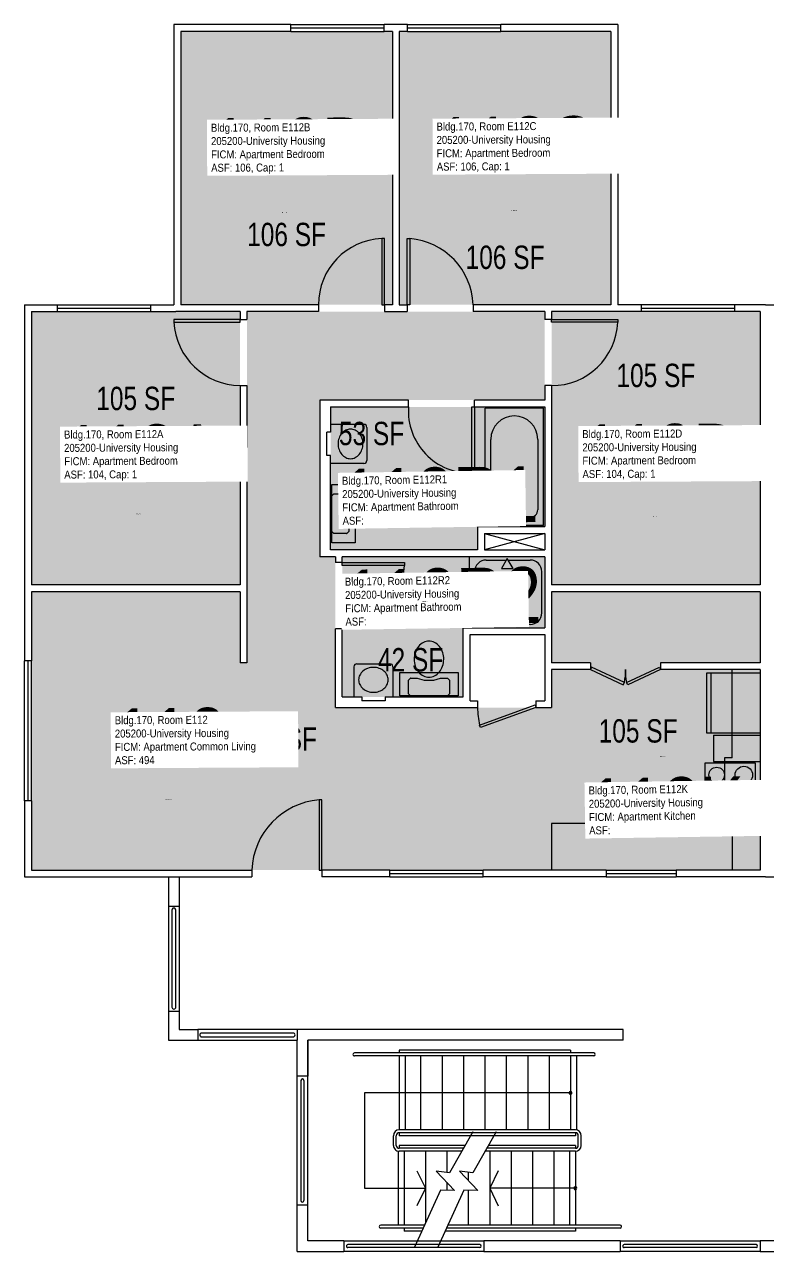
# Model space of a CAD drawing. Header units: inches. Extents: x -323 to 1126, y -1298 to 1967.
# Drawn here: x -323 to 59, y 1337 to 1967 of the extents above; entities that cross this region are included whole.
import ezdxf
from ezdxf.enums import TextEntityAlignment as Align

# ---------------------------------------------------------------- set-up
doc = ezdxf.new("R2010")
doc.units = ezdxf.units.IN
doc.header["$LTSCALE"] = 10
doc.header["$MEASUREMENT"] = 0
for name, color, linetype in [('A-DOOR', 2, 'CONTINUOUS'), ('A-FLOR', 3, 'CONTINUOUS'), ('A-GLAZ', 1, 'CONTINUOUS'), ('A-IDEN-RNUM', 7, 'CONTINUOUS'), ('A-IDEN-SNUM', 4, 'CONTINUOUS'), ('A-IDEN-VNUM', 4, 'CONTINUOUS'), ('A-WALL', 5, 'CONTINUOUS'), ('AREA-TEXT', 3, 'CONTINUOUS'), ('P-SANR-FIXT', 2, 'CONTINUOUS'), ('Rooms-Category-Color', 7, 'CONTINUOUS'), ('Rooms-College-Color', 7, 'CONTINUOUS'), ('Rooms-Department-Color', 7, 'CONTINUOUS'), ('Rooms-Division-Color', 7, 'CONTINUOUS'), ('Rooms-Information', 7, 'CONTINUOUS')]:
    doc.layers.add(name, color=color, linetype=linetype)
doc.styles.add('CP_AREA', font='arial.ttf', dxfattribs={"height": 15})
doc.styles.add('CP_ROOMSNUMBER', font='arial.ttf', dxfattribs={"height": 1})
doc.styles.add('CP_ROOMVNUMBER', font='arial.ttf', dxfattribs={"width": 0.85, "height": 0.075})

msp = doc.modelspace()

# ---------------------------------------------------------------- hatches: boundary and pattern name
at = {"layer": 'Rooms-Category-Color', "true_color": 0x728ef3}
for points in [[(-243.24, 1823.01), (-134.49, 1823), (-134.49, 1963.5), (-243.24, 1963.51)], [(-130.99, 1823), (-22.24, 1823), (-22.24, 1963.5), (-130.99, 1963.5)], [(-212.74, 1679.01), (-319.99, 1679.01), (-319.99, 1819.51), (-212.74, 1819.51)], [(-56.23, 1819.5), (-209.23, 1819.5), (-209.23, 1639), (-212.73, 1639), (-212.73, 1675.5), (-319.98, 1675.5), (-319.99, 1532.51), (-52.74, 1532.5), (-52.74, 1616.01), (-163.73, 1616.01), (-163.73, 1693.5), (-171.74, 1693.5), (-171.74, 1774), (-56.23, 1774)], [(-52.74, 1819.5), (54.51, 1819.5), (54.51, 1679), (-52.74, 1679)], [(-56.23, 1770.5), (-166.24, 1770.5), (-166.24, 1697.42), (-90.74, 1697), (-90.74, 1709), (-56.23, 1709)], [(-56.23, 1693.5), (-160.23, 1693.5), (-160.24, 1621.51), (-98.11, 1621.51), (-98.11, 1657), (-56.23, 1657)], [(54.52, 1675.5), (-52.73, 1675.5), (-52.73, 1639), (-32.73, 1639), (-32.73, 1635.5), (-52.73, 1635.5), (-52.74, 1532.5), (54.51, 1532.5), (54.52, 1635.5), (3.27, 1635.5), (3.27, 1639), (54.52, 1639), (54.52, 1675.5)]]:
    msp.add_hatch(color=171, dxfattribs=at).paths.add_polyline_path(points)
at = {"layer": 'Rooms-College-Color', "true_color": 0xadadad}
for points in [[(-243.24, 1823.01), (-134.49, 1823), (-134.49, 1963.5), (-243.24, 1963.51)], [(-130.99, 1823), (-22.24, 1823), (-22.24, 1963.5), (-130.99, 1963.5)], [(-212.74, 1679.01), (-319.99, 1679.01), (-319.99, 1819.51), (-212.74, 1819.51)], [(-56.23, 1819.5), (-209.23, 1819.5), (-209.23, 1639), (-212.73, 1639), (-212.73, 1675.5), (-319.98, 1675.5), (-319.99, 1532.51), (-52.74, 1532.5), (-52.74, 1616.01), (-163.73, 1616.01), (-163.73, 1693.5), (-171.74, 1693.5), (-171.74, 1774), (-56.23, 1774)], [(-52.74, 1819.5), (54.51, 1819.5), (54.51, 1679), (-52.74, 1679)], [(-56.23, 1770.5), (-166.24, 1770.5), (-166.24, 1697.42), (-90.74, 1697), (-90.74, 1709), (-56.23, 1709)], [(-56.23, 1693.5), (-160.23, 1693.5), (-160.24, 1621.51), (-98.11, 1621.51), (-98.11, 1657), (-56.23, 1657)], [(54.52, 1675.5), (-52.73, 1675.5), (-52.73, 1639), (-32.73, 1639), (-32.73, 1635.5), (-52.73, 1635.5), (-52.74, 1532.5), (54.51, 1532.5), (54.52, 1635.5), (3.27, 1635.5), (3.27, 1639), (54.52, 1639), (54.52, 1675.5)]]:
    msp.add_hatch(color=253, dxfattribs=at).paths.add_polyline_path(points)
at = {"layer": 'Rooms-Department-Color', "true_color": 0x604aed}
for points in [[(-243.24, 1823.01), (-134.49, 1823), (-134.49, 1963.5), (-243.24, 1963.51)], [(-130.99, 1823), (-22.24, 1823), (-22.24, 1963.5), (-130.99, 1963.5)], [(-212.74, 1679.01), (-319.99, 1679.01), (-319.99, 1819.51), (-212.74, 1819.51)], [(-56.23, 1819.5), (-209.23, 1819.5), (-209.23, 1639), (-212.73, 1639), (-212.73, 1675.5), (-319.98, 1675.5), (-319.99, 1532.51), (-52.74, 1532.5), (-52.74, 1616.01), (-163.73, 1616.01), (-163.73, 1693.5), (-171.74, 1693.5), (-171.74, 1774), (-56.23, 1774)], [(-52.74, 1819.5), (54.51, 1819.5), (54.51, 1679), (-52.74, 1679)], [(-56.23, 1770.5), (-166.24, 1770.5), (-166.24, 1697.42), (-90.74, 1697), (-90.74, 1709), (-56.23, 1709)], [(-56.23, 1693.5), (-160.23, 1693.5), (-160.24, 1621.51), (-98.11, 1621.51), (-98.11, 1657), (-56.23, 1657)], [(54.52, 1675.5), (-52.73, 1675.5), (-52.73, 1639), (-32.73, 1639), (-32.73, 1635.5), (-52.73, 1635.5), (-52.74, 1532.5), (54.51, 1532.5), (54.52, 1635.5), (3.27, 1635.5), (3.27, 1639), (54.52, 1639), (54.52, 1675.5)]]:
    msp.add_hatch(color=173, dxfattribs=at).paths.add_polyline_path(points)
at = {"layer": 'Rooms-Division-Color', "true_color": 0x604aed}
for points in [[(-243.24, 1823.01), (-134.49, 1823), (-134.49, 1963.5), (-243.24, 1963.51)], [(-130.99, 1823), (-22.24, 1823), (-22.24, 1963.5), (-130.99, 1963.5)], [(-212.74, 1679.01), (-319.99, 1679.01), (-319.99, 1819.51), (-212.74, 1819.51)], [(-56.23, 1819.5), (-209.23, 1819.5), (-209.23, 1639), (-212.73, 1639), (-212.73, 1675.5), (-319.98, 1675.5), (-319.99, 1532.51), (-52.74, 1532.5), (-52.74, 1616.01), (-163.73, 1616.01), (-163.73, 1693.5), (-171.74, 1693.5), (-171.74, 1774), (-56.23, 1774)], [(-52.74, 1819.5), (54.51, 1819.5), (54.51, 1679), (-52.74, 1679)], [(-56.23, 1770.5), (-166.24, 1770.5), (-166.24, 1697.42), (-90.74, 1697), (-90.74, 1709), (-56.23, 1709)], [(-56.23, 1693.5), (-160.23, 1693.5), (-160.24, 1621.51), (-98.11, 1621.51), (-98.11, 1657), (-56.23, 1657)], [(54.52, 1675.5), (-52.73, 1675.5), (-52.73, 1639), (-32.73, 1639), (-32.73, 1635.5), (-52.73, 1635.5), (-52.74, 1532.5), (54.51, 1532.5), (54.52, 1635.5), (3.27, 1635.5), (3.27, 1639), (54.52, 1639), (54.52, 1675.5)]]:
    msp.add_hatch(color=173, dxfattribs=at).paths.add_polyline_path(points)

# ---------------------------------------------------------------- linework, layer by layer
at = {"layer": 'A-DOOR'}
for p, q in [((-139.9, 1857.01), (-139.9, 1823.01)), ((-138.49, 1857.01), (-139.9, 1857.01)), ((-138.49, 1823.01), (-138.49, 1857.01)), ((-126.99, 1857.01), (-125.57, 1857.01)), ((-126.99, 1823.01), (-126.99, 1857.01)), ((-125.57, 1857.01), (-125.57, 1823.01)), ((-139.9, 1823.01), (-138.49, 1823.01)), ((-125.57, 1823.01), (-126.99, 1823.01)), ((-246.74, 1815.51), (-246.74, 1814.09)), ((-212.74, 1815.51), (-246.74, 1815.51)), ((-246.74, 1814.09), (-212.74, 1814.09)), ((-212.74, 1814.09), (-212.74, 1815.51)), ((-52.74, 1815.51), (-18.74, 1815.51)), ((-52.74, 1814.09), (-52.74, 1815.51)), ((-18.74, 1814.09), (-52.74, 1814.09)), ((-18.74, 1815.51), (-18.74, 1814.09)), ((-93.65, 1736.51), (-93.65, 1770.51)), ((-93.65, 1770.51), (-92.24, 1770.51)), ((-92.24, 1770.51), (-92.24, 1736.51)), ((-92.24, 1736.51), (-93.65, 1736.51)), ((-160.24, 1690.51), (-128.24, 1690.51)), ((-160.24, 1689.09), (-160.24, 1690.51)), ((-128.24, 1690.51), (-128.24, 1689.09)), ((-128.24, 1689.09), (-160.24, 1689.09)), ((-32.14, 1636.79), (-32.74, 1635.51)), ((-32.74, 1635.51), (-15.89, 1627.63)), ((-15.29, 1628.91), (-32.14, 1636.79)), ((-14.18, 1628.91), (2.67, 1636.79)), ((3.26, 1635.51), (-13.58, 1627.63)), ((2.67, 1636.79), (3.26, 1635.51)), ((-15.89, 1627.63), (-15.29, 1628.91)), ((-13.58, 1627.63), (-14.18, 1628.91)), ((-89.7, 1607.04), (-61.22, 1617.34)), ((-60.74, 1616.01), (-89.21, 1605.71)), ((-61.22, 1617.34), (-60.74, 1616.01)), ((-89.21, 1605.71), (-89.7, 1607.04)), ((-172.15, 1568.51), (-172.15, 1532.51)), ((-170.74, 1568.51), (-172.15, 1568.51)), ((-170.74, 1532.51), (-170.74, 1568.51)), ((-172.15, 1532.51), (-170.74, 1532.51))]:
    msp.add_line(p, q, dxfattribs=at)
for centre, radius, start, end in [((-138.51, 1823.06), 33.98, 92.35506, 180.08269), ((-128.39, 1821.69), 35.43, 2.13458, 85.42767), ((-212.4, 1815.89), 34.38, 182.99623, 269.44152), ((-52.48, 1815.27), 33.77, 269.56724, 357.99501), ((-94.42, 1768.38), 31.88, 176.17917, 271.38308), ((-163.67, 1691.89), 35.55, 275.55223, 355.48276), ((-40.41, 1634.34), 25.7, 347.79511, 2.60034), ((10.94, 1634.34), 25.7, 177.39966, 192.20489), ((-44.2, 1616.93), 46.56, 181.13665, 192.26972), ((-169.17, 1531.03), 37.6, 94.55195, 177.74769)]:
    msp.add_arc(centre, radius, start, end, dxfattribs=at)
at = {"layer": 'A-FLOR'}
for p, q in [((-87.24, 1705.51), (-56.24, 1697.01)), ((-56.23, 1705.51), (-87.24, 1697.01)), ((-247.74, 1511.99), (-247.74, 1462.04)), ((-245.74, 1462.04), (-245.74, 1511.99)), ((-185.51, 1448.77), (-232.46, 1448.77)), ((-232.46, 1446.77), (-185.51, 1446.77)), ((-30.99, 1438.51), (-153.99, 1438.51)), ((-42.99, 1440.01), (-130.99, 1440.01)), ((-130.99, 1440.01), (-130.99, 1438.51)), ((-42.99, 1440.01), (-42.99, 1438.51)), ((-30.99, 1437.01), (-153.99, 1437.01)), ((-130.99, 1437.01), (-130.99, 1399.01)), ((-127.99, 1437.01), (-127.99, 1399.01)), ((-119.99, 1437.01), (-119.99, 1399.01)), ((-108.99, 1437.01), (-108.99, 1399.01)), ((-97.99, 1437.01), (-97.99, 1399.01)), ((-86.99, 1437.01), (-86.99, 1399.01)), ((-75.99, 1437.01), (-75.99, 1399.01)), ((-64.99, 1437.01), (-64.99, 1399.01)), ((-53.99, 1437.01), (-53.99, 1399.01)), ((-42.99, 1437.01), (-42.99, 1399.01)), ((-39.99, 1437.01), (-39.99, 1398.97)), ((-181.49, 1424.4), (-181.49, 1362.63)), ((-179.99, 1424.4), (-179.99, 1362.63)), ((-42.99, 1418.01), (-148.78, 1418.01)), ((-148.78, 1418.01), (-148.78, 1369.01)), ((-133.99, 1391.01), (-133.99, 1396.01)), ((-132.49, 1391.01), (-132.49, 1396.01)), ((-40.49, 1399.01), (-130.99, 1399.01)), ((-130.99, 1397.51), (-130.99, 1396.01)), ((-40.49, 1397.51), (-130.99, 1397.51)), ((-40.49, 1396.01), (-130.99, 1396.01)), ((-93.14, 1398.02), (-105.1, 1376.92)), ((-81.14, 1398.02), (-93.1, 1376.92)), ((-40.49, 1397.51), (-40.49, 1396.01)), ((-38.99, 1391.01), (-38.99, 1396.01)), ((-37.49, 1391.01), (-37.49, 1396.01)), ((-131.49, 1388.01), (-131.49, 1350.01)), ((-130.99, 1391.01), (-130.99, 1389.51)), ((-97.25, 1391.01), (-130.99, 1391.01)), ((-98.1, 1389.51), (-130.99, 1389.51)), ((-98.95, 1388.01), (-130.99, 1388.01)), ((-128.49, 1388.01), (-128.49, 1350.01)), ((-117.49, 1388.01), (-117.49, 1351.36)), ((-106.49, 1388.01), (-106.49, 1377.33)), ((-40.49, 1388.01), (-86.95, 1388.01)), ((-40.49, 1389.51), (-86.1, 1389.51)), ((-40.49, 1391.01), (-85.25, 1391.01)), ((-84.49, 1388.01), (-84.49, 1350.01)), ((-73.49, 1388.01), (-73.49, 1350.01)), ((-62.49, 1388.01), (-62.49, 1350.01)), ((-51.49, 1388.01), (-51.49, 1350.01)), ((-43.49, 1388.01), (-43.49, 1350.01)), ((-40.49, 1391.01), (-40.49, 1389.51)), ((-40.49, 1388.01), (-40.49, 1350.01)), ((-121.88, 1378.01), (-117.49, 1369.01)), ((-111.95, 1377.75), (-102.57, 1367.79)), ((-105.1, 1376.92), (-111.95, 1377.75)), ((-99.95, 1377.75), (-90.57, 1367.79)), ((-93.1, 1376.92), (-99.95, 1377.75)), ((-95.49, 1377.46), (-95.49, 1373.26)), ((-80.09, 1378.01), (-84.49, 1369.01)), ((-148.78, 1369.01), (-117.49, 1369.01)), ((-117.49, 1369.01), (-121.88, 1360.01)), ((-106.49, 1372.2), (-106.49, 1368.2)), ((-95.49, 1368.24), (-95.49, 1350.01)), ((-84.49, 1369.01), (-80.09, 1360.01)), ((-40.49, 1369.01), (-84.49, 1369.01)), ((-109.8, 1368.09), (-123.08, 1338.77)), ((-97.8, 1368.09), (-111.08, 1338.77)), ((-102.57, 1367.79), (-109.8, 1368.09)), ((-90.57, 1367.79), (-97.8, 1368.09)), ((-118.1, 1350.01), (-140.49, 1350.01)), ((-17.49, 1350.01), (-106.1, 1350.01)), ((-118.78, 1348.51), (-140.49, 1348.51)), ((-128.49, 1348.51), (-128.49, 1347.01)), ((-119.46, 1347.01), (-128.49, 1347.01)), ((-40.49, 1347.01), (-107.46, 1347.01)), ((-17.49, 1348.51), (-106.78, 1348.51)), ((-40.49, 1348.51), (-40.49, 1347.01)), ((-89.6, 1340.01), (-157.38, 1340.01)), ((-89.6, 1338.51), (-157.38, 1338.51)), ((52.4, 1340.01), (-15.38, 1340.01)), ((52.4, 1338.51), (-15.38, 1338.51))]:
    msp.add_line(p, q, dxfattribs=at)
for centre, radius, start, end in [((-246.74, 1511.99), 1, 359.99995, 179.99995), ((-246.74, 1462.04), 1, 179.99995, 359.99995), ((-232.46, 1447.77), 1, 89.99995, 269.99995), ((-185.51, 1447.77), 1, 269.99995, 89.99995), ((-153.99, 1437.76), 0.75, 89.99835, 269.99835), ((-30.99, 1437.76), 0.75, 269.99835, 89.99835), ((-180.74, 1424.4), 0.75, 359.99835, 179.99835), ((-42.99, 1418.01), 0.75, 359.99835, 179.99835), ((-42.99, 1418.01), 0.75, 179.99835, 359.99835), ((-130.99, 1396.01), 3, 89.99835, 179.99835), ((-130.99, 1396.01), 1.5, 89.99835, 179.99835), ((-40.49, 1396.01), 3, 359.99835, 89.99835), ((-40.49, 1396.01), 1.5, 359.99835, 89.99835), ((-130.99, 1391.01), 3, 179.99835, 269.99835), ((-130.99, 1391.01), 1.5, 179.99835, 269.99835), ((-40.49, 1391.01), 1.5, 269.99835, 359.99835), ((-40.49, 1391.01), 3, 269.99835, 359.99835), ((-40.49, 1369.01), 0.75, 359.99835, 179.99835), ((-40.49, 1369.01), 0.75, 179.99835, 359.99835), ((-180.74, 1362.63), 0.75, 179.99835, 359.99835), ((-140.49, 1349.26), 0.75, 89.99835, 269.99835), ((-17.49, 1349.26), 0.75, 269.99835, 89.99835), ((-157.38, 1339.26), 0.75, 89.99835, 269.99835), ((-89.6, 1339.26), 0.75, 269.99835, 89.99835), ((-15.38, 1339.26), 0.75, 89.99835, 269.99835), ((52.4, 1339.26), 0.75, 269.99835, 89.99835)]:
    msp.add_arc(centre, radius, start, end, dxfattribs=at)
at = {"layer": 'A-GLAZ'}
for p, q in [((-186.74, 1967.01), (-138.74, 1967.01)), ((-186.74, 1965.26), (-138.74, 1965.26)), ((-186.74, 1963.51), (-138.74, 1963.51)), ((-126.74, 1967.01), (-78.74, 1967.01)), ((-126.74, 1965.26), (-78.74, 1965.26)), ((-126.74, 1963.51), (-78.74, 1963.51)), ((-306.74, 1823.01), (-258.74, 1823.01)), ((41.26, 1823.01), (-6.74, 1823.01)), ((-306.74, 1821.26), (-258.74, 1821.26)), ((-306.74, 1819.51), (-258.74, 1819.51)), ((-6.74, 1821.26), (41.26, 1821.26)), ((41.26, 1819.51), (-6.74, 1819.51)), ((-323.49, 1568.01), (-323.49, 1640.01)), ((-321.74, 1640.01), (-321.74, 1568.01)), ((-319.99, 1568.01), (-319.99, 1640.01)), ((-135.86, 1532.51), (-87.86, 1532.51)), ((-24.74, 1532.51), (11.26, 1532.51)), ((-135.86, 1530.76), (-87.86, 1530.76)), ((-135.86, 1529.01), (-87.86, 1529.01)), ((-24.74, 1530.76), (11.26, 1530.76)), ((-24.74, 1529.01), (11.26, 1529.01))]:
    msp.add_line(p, q, dxfattribs=at)
at = {"layer": 'A-WALL'}
for p, q in [((-186.74, 1967.01), (-246.74, 1967.01)), ((-246.74, 1967.01), (-246.74, 1823.01)), ((-243.24, 1963.51), (-243.24, 1823.01)), ((-186.74, 1963.51), (-243.24, 1963.51)), ((-186.74, 1963.51), (-186.74, 1967.01)), ((-138.74, 1963.51), (-138.74, 1967.01)), ((-126.74, 1967.01), (-138.74, 1967.01)), ((-134.49, 1963.51), (-138.74, 1963.51)), ((-134.49, 1963.51), (-134.49, 1823.01)), ((-126.74, 1963.51), (-130.99, 1963.51)), ((-130.99, 1963.51), (-130.99, 1823.01)), ((-126.74, 1963.51), (-126.74, 1967.01)), ((-78.74, 1963.51), (-78.74, 1967.01)), ((-18.74, 1967.01), (-78.74, 1967.01)), ((-22.24, 1963.51), (-78.74, 1963.51)), ((-22.24, 1963.51), (-22.24, 1823.01)), ((-18.74, 1967.01), (-18.74, 1823.01)), ((-323.49, 1823.01), (-323.49, 1640.01)), ((-323.49, 1823.01), (-306.74, 1823.01)), ((-306.74, 1823.01), (-306.74, 1819.51)), ((-258.74, 1823.01), (-246.74, 1823.01)), ((-258.74, 1823.01), (-258.74, 1819.51)), ((-172.49, 1823.01), (-243.24, 1823.01)), ((-172.49, 1823.01), (-172.49, 1819.51)), ((-138.49, 1823.01), (-138.49, 1819.51)), ((-134.49, 1823.01), (-138.49, 1823.01)), ((-130.99, 1823.01), (-126.99, 1823.01)), ((-126.99, 1823.01), (-126.99, 1819.51)), ((-92.99, 1823.01), (-92.99, 1819.51)), ((-22.24, 1823.01), (-92.99, 1823.01)), ((-6.74, 1823.01), (-18.74, 1823.01)), ((-6.74, 1823.01), (-6.74, 1819.51)), ((41.26, 1823.01), (41.26, 1819.51)), ((57.26, 1823.01), (41.26, 1823.01)), ((57.26, 1823.01), (79.26, 1823.01)), ((-319.99, 1819.51), (-306.74, 1819.51)), ((-319.99, 1819.51), (-319.99, 1679.01)), ((-258.74, 1819.51), (-245.74, 1819.51)), ((-212.74, 1819.51), (-245.74, 1819.51)), ((-212.74, 1819.51), (-212.74, 1815.51)), ((-209.24, 1819.51), (-209.24, 1815.51)), ((-172.49, 1819.51), (-209.24, 1819.51)), ((-138.49, 1819.51), (-126.99, 1819.51)), ((-56.24, 1819.51), (-92.99, 1819.51)), ((-56.24, 1819.51), (-56.24, 1815.51)), ((-52.74, 1819.51), (-52.74, 1815.51)), ((-17.74, 1819.51), (-52.74, 1819.51)), ((-6.74, 1819.51), (-19.74, 1819.51)), ((54.51, 1819.51), (41.26, 1819.51)), ((54.51, 1819.51), (54.51, 1679.01)), ((-212.74, 1815.51), (-209.24, 1815.51)), ((-52.74, 1815.51), (-56.24, 1815.51)), ((-212.74, 1781.51), (-209.24, 1781.51)), ((-212.74, 1781.51), (-212.74, 1679.01)), ((-209.24, 1781.51), (-209.24, 1639.01)), ((-52.74, 1781.51), (-56.24, 1781.51)), ((-56.24, 1781.51), (-56.24, 1774.01)), ((-52.74, 1781.51), (-52.74, 1679.01)), ((-126.24, 1774.01), (-171.74, 1774.01)), ((-171.74, 1774.01), (-171.74, 1693.51)), ((-126.24, 1770.51), (-126.24, 1774.01)), ((-92.24, 1770.51), (-92.24, 1774.01)), ((-56.24, 1774.01), (-92.24, 1774.01)), ((-166.24, 1770.51), (-166.24, 1757.51)), ((-166.24, 1770.51), (-126.24, 1770.51)), ((-92.24, 1770.51), (-56.24, 1770.51)), ((-56.24, 1770.51), (-56.24, 1709.01)), ((-166.24, 1757.51), (-168.24, 1757.51)), ((-168.24, 1745.51), (-168.24, 1757.51)), ((-166.24, 1745.51), (-168.24, 1745.51)), ((-166.24, 1697.01), (-166.24, 1745.51)), ((-90.74, 1709.01), (-56.24, 1709.01)), ((-90.74, 1709.01), (-90.74, 1697.01)), ((-87.24, 1705.51), (-87.24, 1697.01)), ((-87.24, 1705.51), (-56.24, 1705.51)), ((-56.24, 1705.51), (-56.24, 1697.01)), ((-90.74, 1697.01), (-166.24, 1697.01)), ((-87.24, 1697.01), (-56.24, 1697.01)), ((-163.74, 1693.51), (-171.74, 1693.51)), ((-163.74, 1693.51), (-163.74, 1690.51)), ((-160.24, 1690.51), (-163.74, 1690.51)), ((-56.24, 1693.51), (-160.24, 1693.51)), ((-160.24, 1690.51), (-160.24, 1693.51)), ((-56.24, 1693.51), (-56.24, 1657.01)), ((-212.74, 1679.01), (-319.99, 1679.01)), ((54.51, 1679.01), (-52.74, 1679.01)), ((-319.99, 1675.51), (-319.99, 1640.01)), ((-212.74, 1675.51), (-319.99, 1675.51)), ((-212.74, 1675.51), (-212.74, 1639.01)), ((-52.74, 1675.51), (-52.74, 1639.01)), ((54.51, 1675.51), (-52.74, 1675.51)), ((54.51, 1675.51), (54.51, 1639.01)), ((-160.24, 1656.51), (-163.74, 1656.51)), ((-163.74, 1616.01), (-163.74, 1656.51)), ((-160.24, 1621.51), (-160.24, 1656.51)), ((-98.11, 1657.01), (-56.24, 1657.01)), ((-98.11, 1621.51), (-98.11, 1657.01)), ((-94.61, 1653.51), (-56.24, 1653.51)), ((-94.61, 1619.51), (-94.61, 1653.51)), ((-56.24, 1653.51), (-56.24, 1619.51)), ((-319.99, 1640.01), (-323.49, 1640.01)), ((-209.24, 1639.01), (-212.74, 1639.01)), ((-32.74, 1639.01), (-52.74, 1639.01)), ((-32.74, 1635.51), (-52.74, 1635.51)), ((-52.74, 1635.51), (-52.74, 1616.01)), ((-32.74, 1639.01), (-32.74, 1635.51)), ((3.26, 1639.01), (3.26, 1635.51)), ((54.51, 1639.01), (3.26, 1639.01)), ((54.51, 1635.51), (3.26, 1635.51)), ((54.51, 1635.51), (54.51, 1532.51)), ((-160.24, 1621.51), (-150.24, 1621.51)), ((-150.24, 1621.51), (-150.24, 1619.51)), ((-138.24, 1621.51), (-138.24, 1619.51)), ((-138.24, 1621.51), (-98.11, 1621.51)), ((-163.74, 1616.01), (-90.74, 1616.01)), ((-138.24, 1619.51), (-150.24, 1619.51)), ((-94.61, 1619.51), (-90.74, 1619.51)), ((-90.74, 1619.51), (-90.74, 1616.01)), ((-60.74, 1619.51), (-60.74, 1616.01)), ((-60.74, 1619.51), (-56.24, 1619.51)), ((-60.74, 1616.01), (-52.74, 1616.01)), ((-323.49, 1568.01), (-323.49, 1529.01)), ((-319.99, 1568.01), (-323.49, 1568.01)), ((-319.99, 1568.01), (-319.99, 1532.51)), ((-319.99, 1532.51), (-206.74, 1532.51)), ((-206.74, 1532.51), (-206.74, 1529.01)), ((-135.86, 1532.51), (-170.74, 1532.51)), ((-170.74, 1532.51), (-170.74, 1529.01)), ((-135.86, 1529.01), (-135.86, 1532.51)), ((-52.74, 1532.51), (-87.86, 1532.51)), ((-87.86, 1529.01), (-87.86, 1532.51)), ((-24.74, 1532.51), (-52.74, 1532.51)), ((-24.74, 1532.51), (-24.74, 1529.01)), ((54.51, 1532.51), (11.26, 1532.51)), ((11.26, 1532.51), (11.26, 1529.01)), ((-323.49, 1529.01), (-206.74, 1529.01)), ((-249.49, 1529.02), (-249.49, 1514.02)), ((-243.99, 1529.02), (-243.99, 1514.02)), ((-135.86, 1529.01), (-170.74, 1529.01)), ((-24.74, 1529.01), (-87.86, 1529.01)), ((57.26, 1529.01), (11.26, 1529.01)), ((57.26, 1529.01), (103.26, 1529.01)), ((-249.49, 1514.02), (-243.99, 1514.02)), ((-249.49, 1514.02), (-249.49, 1460.02)), ((-243.99, 1514.02), (-243.99, 1460.02)), ((-249.49, 1460.02), (-249.49, 1445.02)), ((-249.49, 1460.02), (-243.99, 1460.02)), ((-243.99, 1460.02), (-243.99, 1450.52)), ((-243.99, 1450.52), (-234.49, 1450.52)), ((-234.49, 1450.52), (-234.49, 1445.02)), ((-183.49, 1450.52), (-234.49, 1450.52)), ((-183.49, 1450.52), (-183.49, 1445.02)), ((-15.99, 1450.51), (-183.49, 1450.52)), ((-15.99, 1445.01), (-15.99, 1450.51)), ((-249.49, 1445.02), (-234.49, 1445.02)), ((-234.49, 1445.02), (-183.49, 1445.02)), ((-183.49, 1426.52), (-183.49, 1445.02)), ((-177.99, 1445.02), (-177.99, 1426.52)), ((-177.99, 1426.52), (-177.99, 1445.02)), ((-15.99, 1445.01), (-177.99, 1445.02)), ((-177.99, 1426.52), (-183.49, 1426.52)), ((-183.49, 1360.52), (-183.49, 1426.52)), ((-177.99, 1360.52), (-177.99, 1426.52)), ((-183.49, 1360.52), (-177.99, 1360.52)), ((-183.49, 1336.52), (-183.49, 1360.52)), ((-177.99, 1342.02), (-177.99, 1360.52)), ((-159.49, 1342.01), (-177.99, 1342.02)), ((-159.49, 1342.01), (-87.49, 1342.01)), ((-159.49, 1342.01), (-159.49, 1336.51)), ((-87.49, 1342.01), (-87.49, 1336.51)), ((-17.49, 1342.01), (-87.49, 1342.01)), ((-17.49, 1342.01), (54.51, 1342.01)), ((-17.49, 1342.01), (-17.49, 1336.51)), ((72.51, 1342.01), (54.51, 1342.01)), ((54.51, 1342.01), (54.51, 1336.51)), ((-183.49, 1336.52), (-159.49, 1336.51)), ((-87.49, 1336.51), (-159.49, 1336.51)), ((-87.49, 1336.51), (-17.49, 1336.51)), ((54.51, 1336.51), (-17.49, 1336.51)), ((54.51, 1336.51), (72.51, 1336.51))]:
    msp.add_line(p, q, dxfattribs=at)
at = {"layer": 'P-SANR-FIXT'}
for p, q in [((-56.86, 1769.88), (-86.86, 1769.88)), ((-86.86, 1709.63), (-86.86, 1769.88)), ((-56.86, 1709.63), (-56.86, 1769.88)), ((-149.11, 1761.51), (-166.24, 1761.51)), ((-147.61, 1760.01), (-147.61, 1743.01)), ((-83.91, 1717.67), (-83.91, 1753.82)), ((-59.81, 1753.82), (-59.81, 1717.67)), ((-149.11, 1741.51), (-166.24, 1741.51)), ((-165.61, 1730.63), (-153.61, 1730.63)), ((-165.61, 1700.63), (-165.61, 1730.63)), ((-153.61, 1730.63), (-153.61, 1700.63)), ((-165.61, 1724.85), (-164.64, 1725.82)), ((-165.61, 1706.42), (-165.61, 1724.85)), ((-164.64, 1725.82), (-157.85, 1725.82)), ((-157.85, 1725.82), (-157, 1724.97)), ((-156.88, 1721.45), (-157.85, 1718.06)), ((-156.88, 1724.68), (-156.88, 1721.45)), ((-157.85, 1718.06), (-157.85, 1713.21)), ((-157.85, 1713.21), (-156.88, 1709.81)), ((-156.88, 1709.81), (-156.88, 1706.42)), ((-56.86, 1709.63), (-86.86, 1709.63)), ((-74.18, 1713.65), (-79.89, 1713.65)), ((-71.86, 1709.63), (-74.86, 1714.83)), ((-74.86, 1714.83), (-68.86, 1714.83)), ((-68.86, 1714.83), (-71.86, 1709.63)), ((-63.83, 1713.65), (-69.54, 1713.65)), ((-164.64, 1705.45), (-165.61, 1706.42)), ((-158.02, 1705.45), (-164.64, 1705.45)), ((-156.88, 1706.42), (-157.73, 1705.57)), ((-153.61, 1700.63), (-165.61, 1700.63)), ((-95.11, 1693.51), (-95.11, 1657.01)), ((-86.24, 1691.84), (-75.93, 1691.84)), ((-75.49, 1692.61), (-78.49, 1687.41)), ((-72.49, 1687.41), (-75.49, 1692.61)), ((-75.04, 1691.84), (-63.74, 1691.84)), ((-92.24, 1664.67), (-92.24, 1685.84)), ((-78.49, 1687.41), (-72.49, 1687.41)), ((-57.74, 1664.67), (-57.74, 1685.84)), ((-63.74, 1658.67), (-86.24, 1658.67)), ((-154.24, 1637.01), (-154.24, 1621.51)), ((-152.74, 1638.51), (-135.74, 1638.51)), ((-134.24, 1637.01), (-134.24, 1621.51)), ((-130.74, 1634.11), (-100.74, 1634.11)), ((-130.74, 1622.11), (-130.74, 1634.11)), ((-100.74, 1634.11), (-100.74, 1622.11)), ((27.01, 1602.88), (27.01, 1633.88)), ((27.01, 1633.88), (54.51, 1633.88)), ((29.26, 1602.88), (29.26, 1633.88)), ((40.1, 1590.14), (40.1, 1635.51)), ((54.51, 1633.88), (54.51, 1602.88)), ((-126.24, 1630.11), (-125.36, 1630.98)), ((-126.24, 1623.11), (-126.24, 1630.11)), ((-125.06, 1631.11), (-121.74, 1631.11)), ((-121.74, 1631.11), (-118.24, 1630.11)), ((-118.24, 1630.11), (-113.29, 1630.11)), ((-113.18, 1630.12), (-109.74, 1631.11)), ((-109.74, 1631.11), (-106.24, 1631.11)), ((-106.24, 1631.11), (-105.24, 1630.11)), ((-105.24, 1630.11), (-105.24, 1623.11)), ((-100.74, 1622.11), (-130.74, 1622.11)), ((-125.24, 1622.11), (-126.24, 1623.11)), ((-106.24, 1622.11), (-125.24, 1622.11)), ((-105.24, 1623.11), (-106.24, 1622.11)), ((54.51, 1602.88), (27.01, 1602.88)), ((30.51, 1601.88), (54.51, 1601.88)), ((30.51, 1601.88), (30.51, 1588.37)), ((40.1, 1590.14), (36.1, 1590.14)), ((36.1, 1590.14), (36.1, 1554.14)), ((26.1, 1587.37), (26.1, 1557.37)), ((52.1, 1587.37), (26.1, 1587.37)), ((30.51, 1588.37), (54.51, 1588.37)), ((52.1, 1557.37), (52.1, 1587.37)), ((26.1, 1557.37), (52.1, 1557.37)), ((-52.74, 1556.51), (-52.74, 1532.51)), ((54.51, 1556.51), (-52.74, 1556.51)), ((40.1, 1554.14), (36.1, 1554.14)), ((40.1, 1554.14), (40.1, 1532.51))]:
    msp.add_line(p, q, dxfattribs=at)
for centre, radius in [((32.1, 1581.37), 4), ((46.1, 1581.37), 4.5), ((32.1, 1563.37), 4.5), ((46.1, 1563.37), 4)]:
    msp.add_circle(centre, radius, dxfattribs=at)
for centre, radius, start, end in [((-71.86, 1753.82), 12.05, 0, 180), ((-156.01, 1753.69), 5.42, 90, 116.19159), ((-156.01, 1753.69), 5.42, 63.80841, 90), ((-149.11, 1760.01), 1.5, 0, 90), ((-153.41, 1751.51), 9, 160.77064, 180), ((-154.68, 1751.95), 7.65, 139.89909, 160.77064), ((-155.49, 1752.63), 6.59, 116.19159, 139.89909), ((-156.53, 1752.63), 6.59, 40.10091, 63.80841), ((-157.34, 1751.95), 7.65, 19.22936, 40.10091), ((-158.61, 1751.51), 9, 0, 19.22936), ((-153.41, 1751.51), 9, 180, 199.22936), ((-154.68, 1751.06), 7.65, 199.22936, 220.10091), ((-157.34, 1751.06), 7.65, 319.89909, 340.77064), ((-158.61, 1751.51), 9, 340.77064, 0), ((-155.49, 1750.38), 6.59, 220.10091, 243.80841), ((-156.01, 1749.33), 5.42, 243.80841, 270), ((-156.01, 1749.33), 5.42, 270, 296.19159), ((-156.53, 1750.38), 6.59, 296.19159, 319.89909), ((-149.11, 1743.01), 1.5, 270, 0), ((-157.29, 1724.68), 0.406, 0, 45), ((-148.01, 1712.57), 9.96, 108.83538, 129.47246), ((-148.48, 1716.44), 6.19, 90.0842, 116.25131), ((-147.96, 1715.32), 7.33, 68.96166, 94.20163), ((-148.85, 1711.82), 10.93, 50.52754, 71.16462), ((-153.46, 1716.01), 3.41, 153.3046, 186.32844), ((-153.46, 1715.26), 3.41, 173.67156, 206.6954), ((-148.99, 1713.76), 8.42, 129.47246, 153.29881), ((-147.25, 1713.76), 8.42, 26.70119, 50.52754), ((-142.76, 1715.73), 3.53, 358.46188, 30.92468), ((-142.76, 1715.54), 3.53, 329.07532, 1.53812), ((-79.89, 1717.67), 4.02, 180, 270), ((-63.83, 1717.67), 4.02, 270, 0), ((-148.99, 1717.51), 8.42, 206.70119, 230.52754), ((-148.01, 1718.7), 9.96, 230.52754, 251.16462), ((-148.48, 1714.83), 6.19, 243.74869, 269.9158), ((-147.96, 1715.94), 7.33, 265.79837, 291.03834), ((-148.85, 1719.45), 10.93, 288.83538, 309.47246), ((-147.25, 1717.51), 8.42, 309.47246, 333.29881), ((-158.02, 1705.85), 0.406, 270, 315), ((-86.24, 1685.84), 6, 90, 180), ((-63.74, 1685.84), 6, 0, 90), ((-86.24, 1664.67), 6, 180, 270), ((-63.74, 1664.67), 6, 270, 0), ((-113.91, 1641.47), 9.33, 140.52754, 161.16462), ((-115.02, 1642.39), 7.89, 116.70119, 140.52754), ((-115.74, 1643.8), 6.3, 90, 116.70119), ((-115.74, 1643.8), 6.3, 63.29881, 90), ((-116.45, 1642.39), 7.89, 39.47246, 63.29881), ((-118.27, 1640.89), 10.24, 18.83538, 39.47246), ((-112.16, 1640.87), 11.18, 161.16462, 180), ((-112.16, 1640.87), 11.18, 180, 198.83538), ((-119.31, 1640.87), 11.18, 341.16462, 0), ((-116.66, 1641.44), 8.55, 356.22456, 18.83538), ((-152.74, 1637.01), 1.5, 90, 180), ((-145.36, 1629.73), 6.59, 130.10091, 153.80841), ((-144.68, 1628.92), 7.65, 109.22936, 130.10091), ((-144.24, 1627.65), 9, 90, 109.22936), ((-144.24, 1627.65), 9, 70.77064, 90), ((-143.79, 1628.92), 7.65, 49.89909, 70.77064), ((-143.11, 1629.73), 6.59, 26.19159, 49.89909), ((-135.74, 1637.01), 1.5, 0, 90), ((-113.91, 1640.28), 9.33, 198.83538, 219.47246), ((-115.02, 1639.36), 7.89, 219.47246, 243.29881), ((-116.45, 1639.36), 7.89, 296.70119, 320.52754), ((-117.56, 1640.28), 9.33, 320.52754, 341.16462), ((-146.42, 1630.25), 5.42, 153.80841, 180), ((-146.42, 1630.25), 5.42, 180, 206.19159), ((-145.36, 1630.77), 6.59, 206.19159, 229.89909), ((-143.11, 1630.77), 6.59, 310.10091, 333.80841), ((-142.05, 1630.25), 5.42, 0, 26.19159), ((-142.05, 1630.25), 5.42, 333.80841, 0), ((-125.06, 1630.69), 0.418, 90, 135), ((-115.74, 1637.94), 6.3, 243.29881, 270), ((-115.74, 1637.94), 6.3, 270, 296.70119), ((-113.29, 1630.53), 0.418, 270, 285.9454), ((-144.68, 1631.58), 7.65, 229.89909, 250.77064), ((-144.24, 1632.85), 9, 250.77064, 270), ((-144.24, 1632.85), 9, 270, 289.22936), ((-143.79, 1631.58), 7.65, 289.22936, 310.10091)]:
    msp.add_arc(centre, radius, start, end, dxfattribs=at)

# ---------------------------------------------------------------- texts
at = {"layer": 'A-IDEN-RNUM', "style": 'CP_ROOMSNUMBER'}
for s, rotation, p in [('0112-B0', 0.34821, (-191.57, 1870.33)), ('0112-C0', 0.31547, (-73.62, 1871.33)), ('0112-R1', 0.86561, (-123.65, 1732.69)), ('0112-A0', 0.31547, (-266.5, 1715.27)), ('0112-D0', 0.34821, (-0.97, 1714.1)), ('0112-R2', 0.86561, (-119.09, 1670.33)), ('0112-K0', 0.86561, (3.04, 1590.79)), ('0112-00', 0.34821, (-250.95, 1568.63))]:
    msp.add_text(s, height=0.36, rotation=rotation, dxfattribs=at).set_placement(p)
at = {"layer": 'A-IDEN-SNUM', "style": 'CP_ROOMSNUMBER'}
for s, rotation, p in [('1700E112B0', 0.34821, (-191.57, 1870.33)), ('1700E112C0', 0.31547, (-73.62, 1871.33)), ('1700E112R1', 0.86561, (-123.65, 1732.69)), ('1700E112A0', 0.31547, (-266.5, 1715.27)), ('1700E112D0', 0.34821, (-0.97, 1714.1)), ('1700E112R2', 0.86561, (-119.09, 1670.33)), ('1700E112K0', 0.86561, (3.04, 1590.79)), ('1700E11200', 0.34821, (-250.95, 1568.63))]:
    msp.add_text(s, height=0.36, rotation=rotation, dxfattribs=at).set_placement(p)
at = {"layer": 'A-IDEN-VNUM', "style": 'CP_ROOMVNUMBER', "width": 0.85}
for s, rotation, p in [('112B', 0.31547, (-227.58, 1890.09)), ('112C', 0.31547, (-111.68, 1890.68)), ('112A', 0.31951, (-303.06, 1732.42)), ('112D', 0.31547, (-36.8, 1732.69)), ('112R1', 0.86561, (-160.05, 1709.85)), ('112R2', 0.86561, (-158.58, 1658)), ('112', 0.31547, (-277.01, 1586.8)), ('112K', 0.86561, (-33.35, 1550.72))]:
    msp.add_text(s, height=28.8, rotation=rotation, dxfattribs=at).set_placement(p)
at = {"layer": 'AREA-TEXT', "style": 'CP_AREA', "width": 0.75}
for s, p in [('106 SF', (-188.86, 1859.12)), ('106 SF', (-76.61, 1847.39)), ('105 SF', (0.88, 1786.69)), ('105 SF', (-266.37, 1774.87)), ('53 SF', (-145.19, 1756.85)), ('42 SF', (-125.14, 1640.59)), ('105 SF', (-8.25, 1604.02)), ('294 SF', (-193.5, 1599.84))]:
    msp.add_text(s, height=12, dxfattribs=at).set_placement(p, align=Align.MIDDLE_CENTER)

# ---------------------------------------------------------------- next in the draw order: texts
at = {"layer": 'Rooms-Information', "char_height": 4.1143, "width": 92.16, "attachment_point": 7, "style": 'CP_ROOMVNUMBER', "bg_fill": 3, "box_fill_scale": 1.5, "bg_fill_color": 256, "bg_fill_true_color": 13158600, "bg_fill_transparency": 0}
for s, insert, rotation in [('Bldg.170, Room E112B^M^J205200-University Housing^M^JFICM: Apartment Bedroom^M^JASF: 106, Cap: 1', (-227.58, 1890.09), 0.31547), ('Bldg.170, Room E112C^M^J205200-University Housing^M^JFICM: Apartment Bedroom^M^JASF: 106, Cap: 1', (-111.68, 1890.68), 0.31547), ('Bldg.170, Room E112A^M^J205200-University Housing^M^JFICM: Apartment Bedroom^M^JASF: 104, Cap: 1', (-303.06, 1732.42), 0.31951), ('Bldg.170, Room E112D^M^J205200-University Housing^M^JFICM: Apartment Bedroom^M^JASF: 104, Cap: 1', (-36.8, 1732.69), 0.31547), ('Bldg.170, Room E112R1^M^J205200-University Housing^M^JFICM: Apartment Bathroom^M^JASF: ', (-160.05, 1709.85), 0.86561), ('Bldg.170, Room E112R2^M^J205200-University Housing^M^JFICM: Apartment Bathroom^M^JASF: ', (-158.58, 1658), 0.86561), ('Bldg.170, Room E112^M^J205200-University Housing^M^JFICM: Apartment Common Living^M^JASF: 494', (-277.01, 1586.8), 0.31547), ('Bldg.170, Room E112K^M^J205200-University Housing^M^JFICM: Apartment Kitchen^M^JASF: ', (-33.35, 1550.72), 0.86561)]:
    msp.add_mtext(s, dxfattribs=dict(at, insert=insert, rotation=rotation))

doc.saveas('drawing.dxf')
